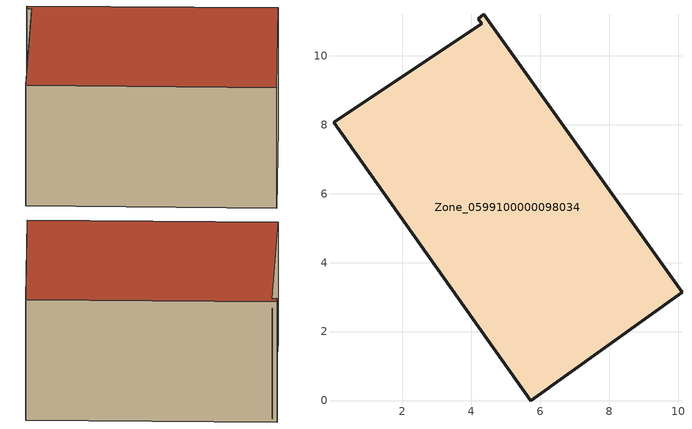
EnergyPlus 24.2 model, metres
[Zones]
Zone_0599100000098034
 floor ground (C_G): 10.11,3.14 5.72,0 0.01,8.07 4.31,10.93 4.2,11.08 4.37,11.2 z0
 wall outside (C_F): 10.11,3.14 4.37,11.2 4.2,11.08 4.31,10.93 0.01,8.07 5.72,0 10.11,3.14 z0:5.82
 roof outside (C_R): 5.72,0 10.11,3.14 4.37,11.2 4.2,11.08 4.31,10.93 0.01,8.07 z5.82
[BUILDING]
Pand.0599100000098034: North Axis=0; Terrain=City; Loads Convergence Tolerance Value=0.04; Temperature Convergence Tolerance Value=0.4; Solar Distribution=FullExterior; Maximum Number of Warmup Days=25; Minimum Number of Warmup Days=1
[Site:Location]
Rotterdam.The.Hague.AP_ZH_NLD Design_Conditions: Latitude=51.96; Longitude=4.45; Time Zone=1; Elevation=-4.5
[SITE:GROUNDTEMPERATURE:BUILDINGSURFACE]
18, 18, 18, 18, 18, 18, 18, 18, 18, 18, 18, 18
[MATERIAL] Thermal Absorptance=0.9; Solar Absorptance=0.7; Visible Absorptance=0.7
Name | Roughness | Thickness | Conductivity | Density | Specific Heat
G.TI.1975-1991 | MediumSmooth | 0.15 | 0.288461 | 540 | 1210
F.TI.1975-1991 | Rough | 0.3 | 0.230769 | 1920 | 840
R.TI.1975-1991 | MediumRough | 0.2 | 0.153846 | 1500 | 1000
[CONSTRUCTION]
C_G: G.TI.1975-1991
C_F: F.TI.1975-1991
C_R: R.TI.1975-1991
[ZONE]
Zone_0599100000098034: Type=1; Multiplier=1; Ceiling Height=Autocalculate; Volume=Autocalculate; Floor Area=autocalculate; Part of Total Floor Area=Yes
[ZONEINFILTRATION:DESIGNFLOWRATE]
Infil_Zone_0599100000098034: Zone or ZoneList or Space or SpaceList=Zone_0599100000098034; Schedule=AlwaysOn; Design Flow Rate Calculation Method=Flow/Area; Flow Rate per Floor Area=0.003; Constant Term Coefficient=1; Temperature Term Coefficient=0; Velocity Term Coefficient=0; Velocity Squared Term Coefficient=0
[HVACTEMPLATE:ZONE:IDEALLOADSAIRSYSTEM]
Zone_0599100000098034: Maximum Heating Supply Air Temperature=50; Minimum Cooling Supply Air Temperature=13; Maximum Heating Supply Air Humidity Ratio=0.0156; Minimum Cooling Supply Air Humidity Ratio=0.0077; Heating Limit=NoLimit; Cooling Limit=NoLimit; Dehumidification Control Type=ConstantSensibleHeatRatio; Cooling Sensible Heat Ratio=0.7; Dehumidification Setpoint=60; Humidification Control Type=None; Humidification Setpoint=30; Outdoor Air Method=None; Outdoor Air Flow Rate per Person=0.00944; Outdoor Air Flow Rate per Zone Floor Area=0; Outdoor Air Flow Rate per Zone=0; Demand Controlled Ventilation Type=None; Outdoor Air Economizer Type=NoEconomizer; Heat Recovery Type=None; Sensible Heat Recovery Effectiveness=0.7; Latent Heat Recovery Effectiveness=0.65
[ZONECONTROL:THERMOSTAT]
ThermostatControl_Zone_0599100000098034: Zone or ZoneList=Zone_0599100000098034; Control Type Schedule=DualSetpointControlType; Control 1=Thermostat_Zone_0599100000098034; Temperature Difference Between Cutout And Setpoint=0
[THERMOSTATSETPOINT:DUALSETPOINT]
Thermostat_Zone_0599100000098034: Heating Setpoint Temperature Schedule=HeatingSetpoint_Zone_0599100000098034; Cooling Setpoint Temperature Schedule=CoolingSetpoint_Zone_0599100000098034
[SCHEDULE:COMPACT]
HeatingSetpoint_Zone_0599100000098034: Through: 12/31, For: AllDays, Until: 24:00, 21
CoolingSetpoint_Zone_0599100000098034: Through: 12/31, For: AllDays, Until: 24:00, 24
DualSetpointControlType: Through: 12/31, For: AllDays, Until: 24:00, 4
AlwaysOn: Through: 12/31, For: AllDays, Until: 24:00, 1
